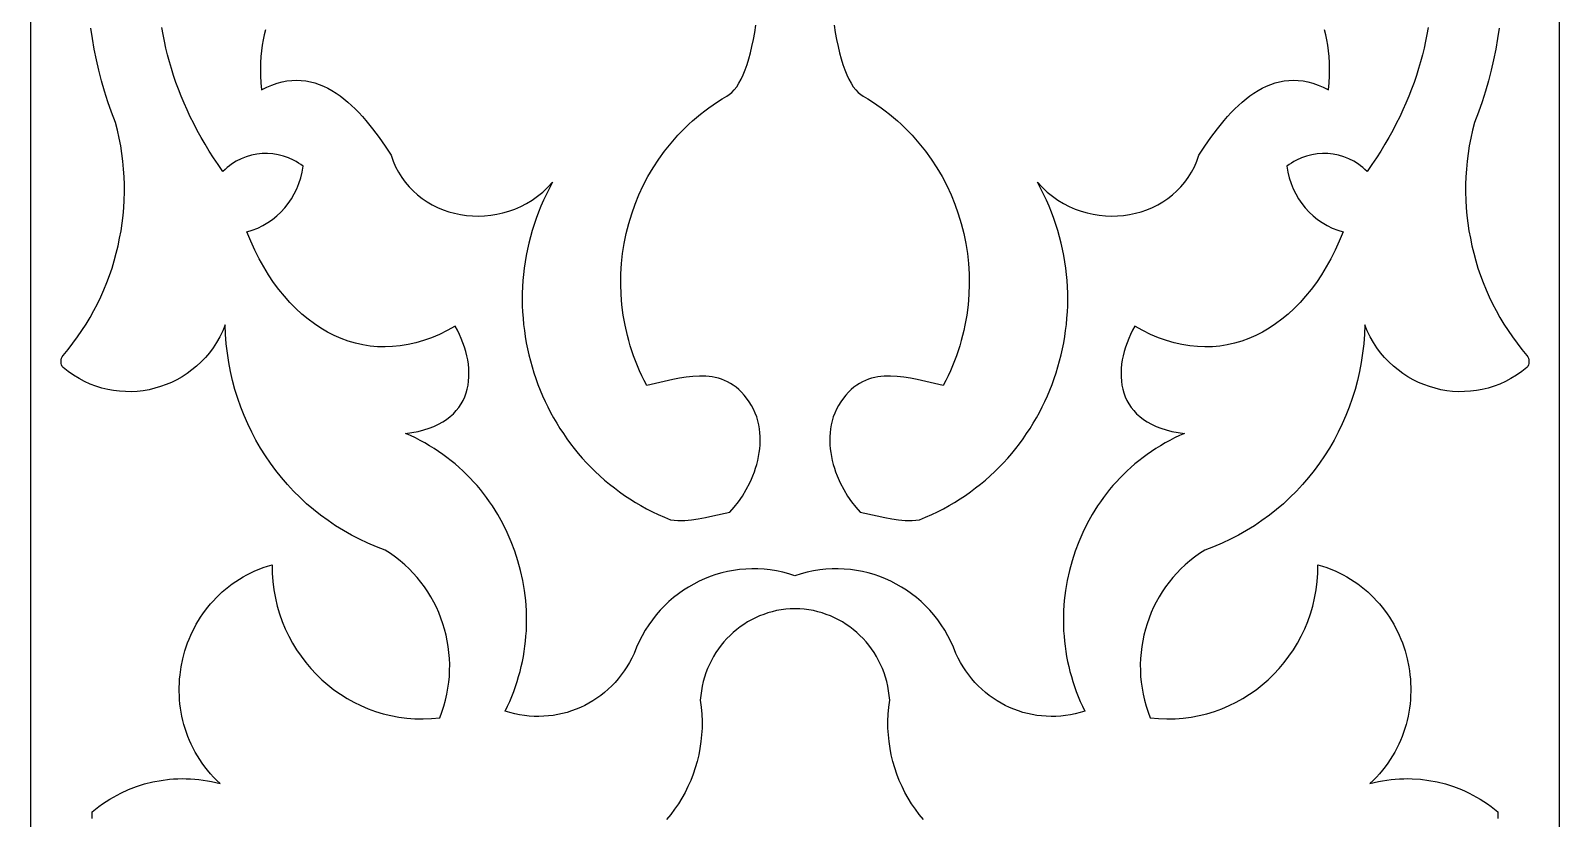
# Model space of a CAD drawing. Extents: x -345 to -255, y -146 to 454.
# Drawn here: x -345.4 to -255.4, y 61.9 to 108.3 of the extents above; entities that cross this region are included whole.
import ezdxf

# ---------------------------------------------------------------- set-up
doc = ezdxf.new("R2010")
doc.units = 0
doc.layers.get('0').update_dxf_attribs({"linetype": 'CONTINUOUS'})

msp = doc.modelspace()

# ---------------------------------------------------------------- linework, layer by layer
for points in [[(-345.424, 375.661), (-345.424, 154.427), (-345.424, -66.806)], [(-255.424, -66.806), (-255.424, 154.427), (-255.424, 375.661)], [(-341.8, 61.931), (-341.798, 62.318), (-341.599, 62.48), (-341.396, 62.635), (-341.19, 62.783), (-340.98, 62.925), (-340.766, 63.06), (-340.549, 63.188), (-340.329, 63.309), (-340.105, 63.423), (-339.651, 63.63), (-339.186, 63.809), (-338.712, 63.959), (-338.231, 64.08), (-337.744, 64.172), (-337.252, 64.235), (-337.005, 64.255), (-336.756, 64.268), (-336.508, 64.273), (-336.259, 64.271), (-336.009, 64.261), (-335.76, 64.244), (-335.51, 64.219), (-335.261, 64.186), (-335.013, 64.146), (-334.764, 64.097), (-334.517, 64.041), (-334.27, 63.978), (-334.468, 64.168), (-334.656, 64.363), (-334.835, 64.563), (-335.006, 64.767), (-335.169, 64.974), (-335.322, 65.186), (-335.467, 65.401), (-335.604, 65.619), (-335.732, 65.841), (-335.852, 66.065), (-335.963, 66.293), (-336.066, 66.522), (-336.161, 66.754), (-336.248, 66.988), (-336.326, 67.225), (-336.396, 67.462), (-336.459, 67.702), (-336.513, 67.942), (-336.559, 68.184), (-336.598, 68.427), (-336.629, 68.67), (-336.651, 68.914), (-336.666, 69.158), (-336.674, 69.402), (-336.673, 69.646), (-336.665, 69.889), (-336.65, 70.132), (-336.627, 70.374), (-336.558, 70.856), (-336.46, 71.332), (-336.333, 71.801), (-336.259, 72.032), (-336.178, 72.261), (-336.089, 72.487), (-335.994, 72.711), (-335.891, 72.931), (-335.782, 73.149), (-335.666, 73.362), (-335.543, 73.573), (-335.413, 73.779), (-335.276, 73.981), (-335.133, 74.18), (-334.983, 74.373), (-334.827, 74.562), (-334.664, 74.746), (-334.494, 74.925), (-334.318, 75.099), (-334.136, 75.268), (-333.947, 75.43), (-333.752, 75.587), (-333.551, 75.738), (-333.344, 75.882), (-333.13, 76.02), (-332.911, 76.151), (-332.685, 76.276), (-332.454, 76.393), (-332.216, 76.503), (-331.973, 76.605), (-331.723, 76.7), (-331.468, 76.786), (-331.207, 76.865), (-331.198, 76.362), (-331.163, 75.867), (-331.101, 75.38), (-331.014, 74.902), (-330.903, 74.433), (-330.768, 73.974), (-330.61, 73.526), (-330.429, 73.09), (-330.227, 72.665), (-330.005, 72.254), (-329.762, 71.856), (-329.5, 71.473), (-329.219, 71.104), (-328.92, 70.751), (-328.605, 70.415), (-328.273, 70.095), (-327.925, 69.793), (-327.562, 69.51), (-327.186, 69.245), (-326.796, 69), (-326.393, 68.776), (-325.978, 68.573), (-325.552, 68.391), (-325.115, 68.232), (-324.669, 68.096), (-324.214, 67.984), (-323.75, 67.897), (-323.279, 67.834), (-322.802, 67.798), (-322.318, 67.788), (-321.828, 67.805), (-321.335, 67.851), (-321.206, 68.194), (-321.094, 68.541), (-320.997, 68.889), (-320.917, 69.24), (-320.853, 69.591), (-320.805, 69.943), (-320.772, 70.295), (-320.754, 70.648), (-320.752, 70.999), (-320.765, 71.349), (-320.793, 71.697), (-320.836, 72.043), (-320.893, 72.386), (-320.965, 72.726), (-321.051, 73.062), (-321.151, 73.394), (-321.265, 73.722), (-321.393, 74.044), (-321.534, 74.36), (-321.69, 74.67), (-321.858, 74.973), (-322.04, 75.269), (-322.234, 75.558), (-322.442, 75.838), (-322.662, 76.109), (-322.895, 76.371), (-323.14, 76.624), (-323.397, 76.866), (-323.666, 77.098), (-323.947, 77.318), (-324.24, 77.527), (-324.545, 77.723), (-325.06, 77.917), (-325.565, 78.129), (-326.059, 78.36), (-326.541, 78.609), (-327.011, 78.876), (-327.469, 79.16), (-327.914, 79.46), (-328.347, 79.777), (-328.766, 80.11), (-329.172, 80.457), (-329.563, 80.82), (-329.941, 81.197), (-330.304, 81.587), (-330.651, 81.991), (-330.984, 82.408), (-331.301, 82.837), (-331.602, 83.278), (-331.886, 83.73), (-332.154, 84.194), (-332.405, 84.667), (-332.639, 85.151), (-332.854, 85.644), (-333.052, 86.146), (-333.232, 86.656), (-333.392, 87.175), (-333.534, 87.7), (-333.656, 88.233), (-333.758, 88.773), (-333.84, 89.318), (-333.902, 89.87), (-333.943, 90.426), (-333.963, 90.987), (-334.115, 90.626), (-334.286, 90.281), (-334.474, 89.952), (-334.679, 89.639), (-334.9, 89.343), (-335.135, 89.064), (-335.385, 88.801), (-335.648, 88.556), (-335.922, 88.329), (-336.208, 88.119), (-336.505, 87.927), (-336.81, 87.754), (-337.125, 87.598), (-337.447, 87.462), (-337.775, 87.344), (-338.11, 87.246), (-338.449, 87.167), (-338.792, 87.108), (-339.139, 87.068), (-339.487, 87.049), (-339.837, 87.05), (-340.187, 87.072), (-340.537, 87.114), (-340.885, 87.178), (-341.23, 87.263), (-341.573, 87.369), (-341.911, 87.497), (-342.245, 87.647), (-342.572, 87.82), (-342.892, 88.015), (-343.205, 88.233), (-343.509, 88.474), (-343.566, 88.54), (-343.605, 88.622), (-343.627, 88.716), (-343.632, 88.817), (-343.622, 88.918), (-343.598, 89.016), (-343.56, 89.105), (-343.509, 89.18), (-343.213, 89.535), (-342.929, 89.898), (-342.658, 90.269), (-342.399, 90.647), (-342.152, 91.032), (-341.917, 91.424), (-341.695, 91.821), (-341.486, 92.225), (-341.289, 92.635), (-341.105, 93.05), (-340.934, 93.469), (-340.776, 93.894), (-340.63, 94.323), (-340.498, 94.756), (-340.379, 95.193), (-340.272, 95.633), (-340.179, 96.076), (-340.1, 96.523), (-340.033, 96.971), (-339.98, 97.422), (-339.941, 97.875), (-339.915, 98.329), (-339.903, 98.784), (-339.904, 99.24), (-339.92, 99.697), (-339.949, 100.154), (-339.992, 100.611), (-340.049, 101.067), (-340.12, 101.523), (-340.206, 101.978), (-340.305, 102.431), (-340.419, 102.883), (-340.652, 103.496), (-340.867, 104.111), (-341.065, 104.727), (-341.244, 105.346), (-341.406, 105.966), (-341.551, 106.586), (-341.678, 107.208), (-341.788, 107.83), (-341.881, 108.452)], [(-263.156, 108.482), (-263.225, 108.08), (-263.303, 107.678), (-263.391, 107.275), (-263.489, 106.871), (-263.596, 106.467), (-263.714, 106.062), (-263.842, 105.658), (-263.98, 105.253), (-264.128, 104.848), (-264.287, 104.443), (-264.456, 104.038), (-264.635, 103.633), (-264.826, 103.228), (-265.027, 102.824), (-265.239, 102.42), (-265.462, 102.017), (-265.697, 101.614), (-265.942, 101.212), (-266.199, 100.811), (-266.467, 100.411), (-266.747, 100.011), (-266.869, 100.129), (-266.995, 100.239), (-267.125, 100.342), (-267.259, 100.439), (-267.535, 100.612), (-267.823, 100.757), (-268.121, 100.875), (-268.426, 100.965), (-268.736, 101.027), (-269.051, 101.061), (-269.367, 101.067), (-269.682, 101.045), (-269.996, 100.994), (-270.305, 100.915), (-270.609, 100.808), (-270.905, 100.672), (-271.049, 100.593), (-271.19, 100.507), (-271.329, 100.413), (-271.465, 100.313), (-271.408, 99.969), (-271.327, 99.634), (-271.223, 99.309), (-271.096, 98.995), (-270.948, 98.692), (-270.779, 98.403), (-270.59, 98.127), (-270.383, 97.867), (-270.157, 97.623), (-269.915, 97.395), (-269.656, 97.186), (-269.382, 96.997), (-269.094, 96.827), (-268.792, 96.679), (-268.477, 96.553), (-268.151, 96.451), (-268.38, 95.904), (-268.623, 95.378), (-268.88, 94.872), (-269.151, 94.388), (-269.435, 93.924), (-269.732, 93.483), (-270.041, 93.064), (-270.362, 92.667), (-270.695, 92.293), (-271.039, 91.943), (-271.393, 91.616), (-271.757, 91.314), (-272.13, 91.036), (-272.513, 90.782), (-272.904, 90.554), (-273.303, 90.352), (-273.71, 90.175), (-274.125, 90.025), (-274.546, 89.902), (-274.973, 89.806), (-275.406, 89.737), (-275.844, 89.696), (-276.288, 89.684), (-276.735, 89.7), (-277.187, 89.745), (-277.642, 89.82), (-278.1, 89.924), (-278.561, 90.059), (-279.024, 90.224), (-279.488, 90.42), (-279.954, 90.648), (-280.42, 90.907), (-280.55, 90.667), (-280.67, 90.422), (-280.779, 90.175), (-280.878, 89.925), (-280.966, 89.673), (-281.041, 89.42), (-281.105, 89.167), (-281.156, 88.914), (-281.195, 88.661), (-281.219, 88.41), (-281.23, 88.161), (-281.227, 87.915), (-281.209, 87.672), (-281.176, 87.434), (-281.127, 87.2), (-281.063, 86.971), (-280.982, 86.749), (-280.884, 86.534), (-280.768, 86.326), (-280.635, 86.125), (-280.484, 85.934), (-280.314, 85.752), (-280.125, 85.58), (-279.916, 85.419), (-279.688, 85.269), (-279.439, 85.132), (-279.17, 85.007), (-278.879, 84.895), (-278.566, 84.797), (-278.232, 84.714), (-277.875, 84.646), (-277.495, 84.595), (-277.789, 84.464), (-278.077, 84.326), (-278.36, 84.181), (-278.637, 84.029), (-278.908, 83.871), (-279.174, 83.707), (-279.434, 83.536), (-279.688, 83.359), (-279.936, 83.176), (-280.179, 82.988), (-280.415, 82.793), (-280.645, 82.594), (-280.87, 82.388), (-281.088, 82.178), (-281.3, 81.962), (-281.506, 81.742), (-281.706, 81.517), (-281.9, 81.287), (-282.087, 81.053), (-282.268, 80.814), (-282.443, 80.571), (-282.611, 80.324), (-282.928, 79.819), (-283.219, 79.299), (-283.484, 78.766), (-283.722, 78.221), (-283.933, 77.665), (-284.117, 77.099), (-284.272, 76.525), (-284.4, 75.943), (-284.5, 75.355), (-284.571, 74.763), (-284.612, 74.166), (-284.625, 73.567), (-284.608, 72.967), (-284.588, 72.666), (-284.56, 72.366), (-284.526, 72.066), (-284.483, 71.766), (-284.433, 71.467), (-284.375, 71.168), (-284.309, 70.871), (-284.236, 70.574), (-284.154, 70.278), (-284.065, 69.984), (-283.968, 69.691), (-283.863, 69.4), (-283.75, 69.11), (-283.629, 68.822), (-283.5, 68.537), (-283.363, 68.253), (-283.645, 68.165), (-283.929, 68.092), (-284.213, 68.032), (-284.497, 67.987), (-284.782, 67.955), (-285.066, 67.937), (-285.349, 67.933), (-285.631, 67.941), (-285.911, 67.963), (-286.189, 67.997), (-286.465, 68.044), (-286.737, 68.104), (-287.006, 68.176), (-287.272, 68.26), (-287.533, 68.356), (-287.79, 68.464), (-288.042, 68.584), (-288.289, 68.714), (-288.529, 68.856), (-288.764, 69.01), (-288.992, 69.174), (-289.213, 69.348), (-289.427, 69.533), (-289.632, 69.729), (-289.83, 69.935), (-290.019, 70.15), (-290.199, 70.376), (-290.369, 70.611), (-290.53, 70.855), (-290.68, 71.109), (-290.82, 71.371), (-290.949, 71.643), (-291.091, 72.002), (-291.249, 72.35), (-291.422, 72.686), (-291.609, 73.011), (-291.81, 73.323), (-292.025, 73.624), (-292.252, 73.911), (-292.492, 74.186), (-292.743, 74.448), (-293.006, 74.696), (-293.278, 74.931), (-293.561, 75.151), (-293.853, 75.358), (-294.154, 75.55), (-294.463, 75.727), (-294.78, 75.889), (-295.104, 76.036), (-295.434, 76.167), (-295.771, 76.282), (-296.112, 76.381), (-296.459, 76.464), (-296.809, 76.53), (-297.164, 76.579), (-297.521, 76.611), (-297.881, 76.625), (-298.243, 76.622), (-298.606, 76.6), (-298.97, 76.56), (-299.335, 76.501), (-299.699, 76.424), (-300.062, 76.327), (-300.424, 76.211), (-300.785, 76.327), (-301.148, 76.424), (-301.512, 76.501), (-301.877, 76.56), (-302.241, 76.6), (-302.604, 76.622), (-302.966, 76.625), (-303.326, 76.611), (-303.683, 76.579), (-304.038, 76.53), (-304.388, 76.464), (-304.735, 76.381), (-305.076, 76.282), (-305.413, 76.167), (-305.743, 76.036), (-306.067, 75.889), (-306.384, 75.727), (-306.693, 75.55), (-306.994, 75.358), (-307.286, 75.151), (-307.569, 74.931), (-307.842, 74.696), (-308.104, 74.448), (-308.355, 74.186), (-308.595, 73.911), (-308.822, 73.624), (-309.037, 73.323), (-309.238, 73.011), (-309.425, 72.686), (-309.598, 72.35), (-309.756, 72.002), (-309.898, 71.643), (-310.027, 71.371), (-310.167, 71.109), (-310.317, 70.855), (-310.478, 70.611), (-310.648, 70.376), (-310.828, 70.15), (-311.017, 69.935), (-311.215, 69.729), (-311.42, 69.533), (-311.634, 69.348), (-311.855, 69.174), (-312.083, 69.01), (-312.318, 68.856), (-312.558, 68.714), (-312.805, 68.584), (-313.057, 68.464), (-313.314, 68.356), (-313.575, 68.26), (-313.841, 68.176), (-314.11, 68.104), (-314.383, 68.044), (-314.658, 67.997), (-314.936, 67.963), (-315.216, 67.941), (-315.498, 67.933), (-315.781, 67.937), (-316.065, 67.955), (-316.35, 67.987), (-316.634, 68.032), (-316.919, 68.092), (-317.202, 68.165), (-317.484, 68.253), (-317.347, 68.537), (-317.218, 68.822), (-317.097, 69.11), (-316.984, 69.4), (-316.879, 69.691), (-316.782, 69.984), (-316.693, 70.278), (-316.611, 70.574), (-316.538, 70.871), (-316.472, 71.168), (-316.414, 71.467), (-316.364, 71.766), (-316.321, 72.066), (-316.287, 72.366), (-316.259, 72.666), (-316.239, 72.967), (-316.222, 73.567), (-316.235, 74.166), (-316.276, 74.763), (-316.347, 75.355), (-316.447, 75.943), (-316.575, 76.525), (-316.73, 77.099), (-316.914, 77.665), (-317.125, 78.221), (-317.363, 78.766), (-317.628, 79.299), (-317.919, 79.819), (-318.236, 80.324), (-318.404, 80.571), (-318.579, 80.814), (-318.76, 81.053), (-318.947, 81.287), (-319.141, 81.517), (-319.341, 81.742), (-319.547, 81.962), (-319.759, 82.178), (-319.977, 82.388), (-320.202, 82.594), (-320.432, 82.793), (-320.669, 82.988), (-320.911, 83.176), (-321.159, 83.359), (-321.413, 83.536), (-321.673, 83.707), (-321.939, 83.871), (-322.21, 84.029), (-322.487, 84.181), (-322.77, 84.326), (-323.058, 84.464), (-323.352, 84.595), (-322.972, 84.646), (-322.615, 84.714), (-322.281, 84.797), (-321.968, 84.895), (-321.677, 85.007), (-321.408, 85.132), (-321.159, 85.269), (-320.931, 85.419), (-320.722, 85.58), (-320.533, 85.752), (-320.363, 85.934), (-320.212, 86.125), (-320.079, 86.326), (-319.964, 86.534), (-319.865, 86.749), (-319.784, 86.971), (-319.72, 87.2), (-319.671, 87.434), (-319.638, 87.672), (-319.62, 87.915), (-319.617, 88.161), (-319.628, 88.41), (-319.652, 88.661), (-319.691, 88.914), (-319.742, 89.167), (-319.806, 89.42), (-319.881, 89.673), (-319.969, 89.925), (-320.068, 90.175), (-320.177, 90.422), (-320.297, 90.667), (-320.427, 90.907), (-320.893, 90.648), (-321.359, 90.42), (-321.823, 90.224), (-322.286, 90.059), (-322.747, 89.924), (-323.205, 89.82), (-323.66, 89.745), (-324.112, 89.7), (-324.559, 89.684), (-325.003, 89.696), (-325.441, 89.737), (-325.874, 89.806), (-326.301, 89.902), (-326.722, 90.025), (-327.137, 90.175), (-327.544, 90.352), (-327.943, 90.554), (-328.334, 90.782), (-328.717, 91.036), (-329.09, 91.314), (-329.455, 91.616), (-329.809, 91.943), (-330.152, 92.293), (-330.485, 92.667), (-330.806, 93.064), (-331.115, 93.483), (-331.412, 93.924), (-331.696, 94.388), (-331.967, 94.872), (-332.224, 95.378), (-332.467, 95.904), (-332.696, 96.451), (-332.37, 96.553), (-332.055, 96.679), (-331.753, 96.827), (-331.465, 96.997), (-331.191, 97.186), (-330.932, 97.395), (-330.69, 97.623), (-330.464, 97.867), (-330.257, 98.127), (-330.068, 98.403), (-329.899, 98.692), (-329.751, 98.995), (-329.624, 99.309), (-329.52, 99.634), (-329.439, 99.969), (-329.382, 100.313), (-329.518, 100.413), (-329.657, 100.507), (-329.798, 100.593), (-329.942, 100.672), (-330.238, 100.808), (-330.542, 100.915), (-330.851, 100.994), (-331.165, 101.045), (-331.48, 101.067), (-331.796, 101.061), (-332.111, 101.027), (-332.421, 100.965), (-332.726, 100.875), (-333.024, 100.757), (-333.312, 100.612), (-333.588, 100.439), (-333.722, 100.342), (-333.852, 100.239), (-333.978, 100.129), (-334.1, 100.011), (-334.38, 100.411), (-334.648, 100.811), (-334.905, 101.212), (-335.15, 101.614), (-335.385, 102.017), (-335.608, 102.42), (-335.82, 102.824), (-336.021, 103.228), (-336.212, 103.633), (-336.391, 104.038), (-336.561, 104.443), (-336.719, 104.848), (-336.867, 105.253), (-337.005, 105.658), (-337.133, 106.062), (-337.251, 106.467), (-337.358, 106.871), (-337.456, 107.275), (-337.544, 107.678), (-337.622, 108.08), (-337.691, 108.482)], [(-331.588, 108.345), (-331.669, 108.06), (-331.738, 107.76), (-331.794, 107.446), (-331.838, 107.117), (-331.868, 106.772), (-331.887, 106.412), (-331.892, 106.035), (-331.885, 105.642), (-331.866, 105.233), (-331.834, 104.807), (-331.523, 104.964), (-331.217, 105.095), (-330.917, 105.2), (-330.621, 105.28), (-330.33, 105.337), (-330.044, 105.37), (-329.762, 105.381), (-329.486, 105.371), (-329.214, 105.34), (-328.947, 105.29), (-328.685, 105.221), (-328.427, 105.134), (-328.174, 105.03), (-327.925, 104.91), (-327.681, 104.775), (-327.442, 104.625), (-327.207, 104.462), (-326.976, 104.286), (-326.75, 104.098), (-326.529, 103.899), (-326.311, 103.69), (-326.098, 103.472), (-325.89, 103.245), (-325.685, 103.011), (-325.289, 102.524), (-324.909, 102.018), (-324.546, 101.498), (-324.199, 100.973), (-324.078, 100.62), (-323.934, 100.284), (-323.767, 99.964), (-323.578, 99.662), (-323.37, 99.377), (-323.144, 99.109), (-322.9, 98.86), (-322.639, 98.628), (-322.364, 98.416), (-322.075, 98.222), (-321.773, 98.048), (-321.46, 97.893), (-321.137, 97.758), (-320.805, 97.643), (-320.465, 97.548), (-320.119, 97.475), (-319.767, 97.422), (-319.411, 97.391), (-319.053, 97.381), (-318.693, 97.394), (-318.333, 97.429), (-317.973, 97.487), (-317.616, 97.567), (-317.262, 97.671), (-316.912, 97.799), (-316.568, 97.95), (-316.231, 98.125), (-315.902, 98.326), (-315.583, 98.55), (-315.274, 98.801), (-314.977, 99.076), (-314.693, 99.377), (-314.88, 99.029), (-315.057, 98.678), (-315.224, 98.325), (-315.379, 97.969), (-315.524, 97.611), (-315.659, 97.251), (-315.783, 96.889), (-315.896, 96.526), (-316, 96.161), (-316.093, 95.795), (-316.176, 95.428), (-316.248, 95.06), (-316.311, 94.691), (-316.364, 94.322), (-316.407, 93.953), (-316.44, 93.583), (-316.463, 93.214), (-316.476, 92.845), (-316.48, 92.477), (-316.475, 92.109), (-316.459, 91.742), (-316.435, 91.376), (-316.401, 91.012), (-316.357, 90.648), (-316.305, 90.287), (-316.243, 89.927), (-316.172, 89.57), (-316.092, 89.214), (-316.003, 88.861), (-315.905, 88.511), (-315.798, 88.163), (-315.683, 87.819), (-315.559, 87.477), (-315.426, 87.139), (-315.285, 86.805), (-315.135, 86.474), (-314.976, 86.147), (-314.81, 85.825), (-314.635, 85.506), (-314.451, 85.192), (-314.26, 84.883), (-314.06, 84.579), (-313.853, 84.28), (-313.637, 83.986), (-313.414, 83.698), (-313.182, 83.415), (-312.943, 83.138), (-312.697, 82.867), (-312.442, 82.603), (-312.18, 82.345), (-311.911, 82.093), (-311.634, 81.848), (-311.349, 81.611), (-311.058, 81.38), (-310.759, 81.157), (-310.453, 80.942), (-310.14, 80.734), (-309.819, 80.534), (-309.492, 80.342), (-309.158, 80.159), (-308.817, 79.984), (-308.47, 79.818), (-308.115, 79.661), (-307.754, 79.513), (-307.536, 79.49), (-307.324, 79.475), (-307.118, 79.47), (-306.916, 79.473), (-306.517, 79.501), (-306.117, 79.557), (-305.702, 79.635), (-305.261, 79.732), (-304.254, 79.967), (-304.001, 80.245), (-303.753, 80.56), (-303.514, 80.907), (-303.289, 81.283), (-303.082, 81.683), (-302.987, 81.892), (-302.898, 82.105), (-302.815, 82.323), (-302.74, 82.544), (-302.673, 82.769), (-302.614, 82.997), (-302.564, 83.228), (-302.524, 83.46), (-302.493, 83.694), (-302.474, 83.929), (-302.465, 84.165), (-302.468, 84.401), (-302.484, 84.636), (-302.512, 84.871), (-302.554, 85.104), (-302.61, 85.336), (-302.68, 85.566), (-302.765, 85.793), (-302.866, 86.017), (-302.984, 86.237), (-303.117, 86.454), (-303.269, 86.666), (-303.419, 86.851), (-303.573, 87.019), (-303.731, 87.171), (-303.893, 87.307), (-304.058, 87.429), (-304.227, 87.537), (-304.399, 87.63), (-304.573, 87.711), (-304.751, 87.78), (-304.931, 87.837), (-305.114, 87.883), (-305.298, 87.918), (-305.485, 87.944), (-305.673, 87.96), (-305.863, 87.968), (-306.055, 87.968), (-306.441, 87.947), (-306.83, 87.902), (-307.221, 87.838), (-307.611, 87.761), (-308.387, 87.585), (-309.143, 87.414), (-309.293, 87.7), (-309.435, 87.988), (-309.569, 88.278), (-309.696, 88.57), (-309.814, 88.864), (-309.925, 89.159), (-310.028, 89.455), (-310.124, 89.753), (-310.211, 90.052), (-310.291, 90.351), (-310.429, 90.954), (-310.536, 91.559), (-310.614, 92.165), (-310.663, 92.772), (-310.682, 93.378), (-310.673, 93.983), (-310.635, 94.585), (-310.57, 95.183), (-310.477, 95.776), (-310.356, 96.363), (-310.209, 96.944), (-310.035, 97.516), (-309.834, 98.08), (-309.608, 98.634), (-309.355, 99.176), (-309.078, 99.706), (-308.775, 100.223), (-308.448, 100.726), (-308.096, 101.214), (-307.72, 101.685), (-307.321, 102.139), (-306.898, 102.574), (-306.678, 102.785), (-306.452, 102.99), (-306.22, 103.191), (-305.983, 103.386), (-305.741, 103.575), (-305.492, 103.759), (-305.238, 103.938), (-304.979, 104.111), (-304.714, 104.277), (-304.444, 104.438), (-304.29, 104.532), (-304.14, 104.656), (-303.996, 104.81), (-303.857, 104.993), (-303.723, 105.203), (-303.595, 105.44), (-303.473, 105.702), (-303.357, 105.99), (-303.247, 106.302), (-303.143, 106.637), (-303.046, 106.995), (-302.956, 107.373), (-302.872, 107.772), (-302.795, 108.191), (-302.726, 108.629)], [(-298.121, 108.629), (-298.052, 108.191), (-297.975, 107.772), (-297.892, 107.373), (-297.801, 106.995), (-297.704, 106.637), (-297.6, 106.302), (-297.49, 105.99), (-297.374, 105.702), (-297.252, 105.44), (-297.124, 105.203), (-296.99, 104.993), (-296.851, 104.81), (-296.707, 104.656), (-296.557, 104.532), (-296.403, 104.438), (-296.133, 104.277), (-295.868, 104.111), (-295.609, 103.938), (-295.355, 103.759), (-295.106, 103.575), (-294.864, 103.386), (-294.627, 103.191), (-294.395, 102.99), (-294.169, 102.785), (-293.949, 102.574), (-293.526, 102.139), (-293.127, 101.685), (-292.751, 101.214), (-292.399, 100.726), (-292.072, 100.223), (-291.769, 99.706), (-291.492, 99.176), (-291.24, 98.634), (-291.013, 98.08), (-290.812, 97.516), (-290.638, 96.944), (-290.491, 96.363), (-290.37, 95.776), (-290.277, 95.183), (-290.212, 94.585), (-290.174, 93.983), (-290.165, 93.378), (-290.185, 92.772), (-290.233, 92.165), (-290.311, 91.559), (-290.418, 90.954), (-290.483, 90.652), (-290.556, 90.351), (-290.636, 90.052), (-290.724, 89.753), (-290.819, 89.455), (-290.922, 89.159), (-291.033, 88.864), (-291.151, 88.57), (-291.278, 88.278), (-291.412, 87.988), (-291.554, 87.7), (-291.704, 87.414), (-292.46, 87.585), (-293.236, 87.761), (-293.626, 87.838), (-294.017, 87.902), (-294.406, 87.947), (-294.792, 87.968), (-294.984, 87.968), (-295.174, 87.96), (-295.362, 87.944), (-295.549, 87.918), (-295.733, 87.883), (-295.916, 87.837), (-296.096, 87.78), (-296.274, 87.711), (-296.448, 87.63), (-296.62, 87.537), (-296.789, 87.429), (-296.954, 87.307), (-297.116, 87.171), (-297.274, 87.019), (-297.428, 86.851), (-297.578, 86.666), (-297.73, 86.454), (-297.863, 86.237), (-297.981, 86.017), (-298.082, 85.793), (-298.167, 85.566), (-298.237, 85.336), (-298.293, 85.104), (-298.335, 84.871), (-298.363, 84.636), (-298.379, 84.401), (-298.382, 84.165), (-298.373, 83.929), (-298.354, 83.694), (-298.323, 83.46), (-298.283, 83.228), (-298.233, 82.997), (-298.174, 82.769), (-298.107, 82.544), (-298.032, 82.323), (-297.95, 82.105), (-297.765, 81.683), (-297.558, 81.283), (-297.333, 80.907), (-297.094, 80.56), (-296.846, 80.245), (-296.593, 79.967), (-295.586, 79.732), (-295.145, 79.635), (-294.73, 79.557), (-294.33, 79.501), (-294.131, 79.483), (-293.931, 79.473), (-293.729, 79.47), (-293.523, 79.475), (-293.311, 79.49), (-293.093, 79.513), (-292.732, 79.661), (-292.378, 79.818), (-292.03, 79.984), (-291.689, 80.159), (-291.355, 80.342), (-291.028, 80.534), (-290.708, 80.734), (-290.394, 80.942), (-290.088, 81.157), (-289.789, 81.38), (-289.498, 81.611), (-289.213, 81.848), (-288.936, 82.093), (-288.667, 82.345), (-288.405, 82.603), (-288.151, 82.867), (-287.904, 83.138), (-287.665, 83.415), (-287.433, 83.698), (-287.21, 83.986), (-286.994, 84.28), (-286.787, 84.579), (-286.587, 84.883), (-286.396, 85.192), (-286.212, 85.506), (-286.037, 85.825), (-285.871, 86.147), (-285.712, 86.474), (-285.562, 86.805), (-285.421, 87.139), (-285.288, 87.477), (-285.164, 87.819), (-285.049, 88.163), (-284.942, 88.511), (-284.844, 88.861), (-284.755, 89.214), (-284.675, 89.57), (-284.604, 89.927), (-284.542, 90.287), (-284.49, 90.648), (-284.446, 91.012), (-284.412, 91.376), (-284.388, 91.742), (-284.372, 92.109), (-284.367, 92.477), (-284.371, 92.845), (-284.384, 93.214), (-284.407, 93.583), (-284.44, 93.953), (-284.483, 94.322), (-284.536, 94.691), (-284.599, 95.06), (-284.671, 95.428), (-284.754, 95.795), (-284.847, 96.161), (-284.951, 96.526), (-285.064, 96.889), (-285.188, 97.251), (-285.323, 97.611), (-285.468, 97.969), (-285.623, 98.325), (-285.79, 98.678), (-285.967, 99.029), (-286.154, 99.377), (-285.87, 99.076), (-285.573, 98.801), (-285.264, 98.55), (-284.945, 98.326), (-284.616, 98.125), (-284.279, 97.95), (-283.935, 97.799), (-283.585, 97.671), (-283.231, 97.567), (-282.874, 97.487), (-282.514, 97.429), (-282.154, 97.394), (-281.794, 97.381), (-281.436, 97.391), (-281.08, 97.422), (-280.729, 97.475), (-280.382, 97.548), (-280.042, 97.643), (-279.71, 97.758), (-279.387, 97.893), (-279.074, 98.048), (-278.772, 98.222), (-278.483, 98.416), (-278.208, 98.628), (-277.947, 98.86), (-277.703, 99.109), (-277.477, 99.377), (-277.269, 99.662), (-277.081, 99.964), (-276.914, 100.284), (-276.769, 100.62), (-276.648, 100.973), (-276.301, 101.498), (-275.938, 102.018), (-275.558, 102.524), (-275.162, 103.011), (-274.958, 103.245), (-274.749, 103.472), (-274.536, 103.69), (-274.319, 103.899), (-274.097, 104.098), (-273.871, 104.286), (-273.64, 104.462), (-273.405, 104.625), (-273.166, 104.775), (-272.922, 104.91), (-272.673, 105.03), (-272.42, 105.134), (-272.163, 105.221), (-271.9, 105.29), (-271.633, 105.34), (-271.361, 105.371), (-271.085, 105.381), (-270.803, 105.37), (-270.517, 105.337), (-270.226, 105.28), (-269.93, 105.2), (-269.63, 105.095), (-269.324, 104.964), (-269.013, 104.807), (-268.981, 105.233), (-268.962, 105.642), (-268.955, 106.035), (-268.96, 106.412), (-268.979, 106.772), (-269.01, 107.117), (-269.053, 107.446), (-269.109, 107.76), (-269.178, 108.06), (-269.259, 108.345)], [(-258.966, 108.452), (-259.059, 107.83), (-259.169, 107.208), (-259.296, 106.586), (-259.441, 105.966), (-259.603, 105.346), (-259.782, 104.727), (-259.98, 104.111), (-260.195, 103.496), (-260.428, 102.883), (-260.542, 102.431), (-260.642, 101.978), (-260.727, 101.523), (-260.798, 101.067), (-260.855, 100.611), (-260.898, 100.154), (-260.927, 99.697), (-260.943, 99.24), (-260.944, 98.784), (-260.932, 98.329), (-260.906, 97.875), (-260.867, 97.422), (-260.814, 96.971), (-260.747, 96.523), (-260.668, 96.076), (-260.575, 95.633), (-260.468, 95.193), (-260.349, 94.756), (-260.217, 94.323), (-260.071, 93.894), (-259.913, 93.469), (-259.742, 93.05), (-259.558, 92.635), (-259.361, 92.225), (-259.152, 91.821), (-258.93, 91.424), (-258.695, 91.032), (-258.448, 90.647), (-258.189, 90.269), (-257.918, 89.898), (-257.634, 89.535), (-257.338, 89.18), (-257.287, 89.105), (-257.249, 89.016), (-257.225, 88.918), (-257.215, 88.817), (-257.22, 88.716), (-257.242, 88.622), (-257.281, 88.54), (-257.338, 88.474), (-257.642, 88.233), (-257.955, 88.015), (-258.275, 87.82), (-258.602, 87.647), (-258.936, 87.497), (-259.274, 87.369), (-259.617, 87.263), (-259.962, 87.178), (-260.31, 87.114), (-260.66, 87.072), (-261.01, 87.05), (-261.36, 87.049), (-261.709, 87.068), (-262.055, 87.108), (-262.398, 87.167), (-262.737, 87.246), (-263.072, 87.344), (-263.4, 87.462), (-263.722, 87.598), (-264.037, 87.754), (-264.342, 87.927), (-264.639, 88.119), (-264.925, 88.329), (-265.199, 88.556), (-265.462, 88.801), (-265.712, 89.064), (-265.947, 89.343), (-266.168, 89.639), (-266.373, 89.952), (-266.561, 90.281), (-266.732, 90.626), (-266.884, 90.987), (-266.904, 90.426), (-266.945, 89.87), (-267.007, 89.318), (-267.089, 88.773), (-267.191, 88.233), (-267.313, 87.7), (-267.455, 87.175), (-267.616, 86.656), (-267.795, 86.146), (-267.993, 85.644), (-268.208, 85.151), (-268.442, 84.667), (-268.693, 84.194), (-268.961, 83.73), (-269.245, 83.278), (-269.546, 82.837), (-269.863, 82.408), (-270.196, 81.991), (-270.544, 81.587), (-270.906, 81.197), (-271.284, 80.82), (-271.675, 80.457), (-272.081, 80.11), (-272.5, 79.777), (-272.933, 79.46), (-273.378, 79.16), (-273.836, 78.876), (-274.306, 78.609), (-274.788, 78.36), (-275.282, 78.129), (-275.787, 77.917), (-276.302, 77.723), (-276.607, 77.527), (-276.9, 77.318), (-277.181, 77.098), (-277.45, 76.866), (-277.707, 76.624), (-277.952, 76.371), (-278.185, 76.109), (-278.405, 75.838), (-278.613, 75.558), (-278.807, 75.269), (-278.989, 74.973), (-279.157, 74.67), (-279.313, 74.36), (-279.454, 74.044), (-279.582, 73.722), (-279.696, 73.394), (-279.796, 73.062), (-279.883, 72.726), (-279.954, 72.386), (-280.012, 72.043), (-280.054, 71.697), (-280.082, 71.349), (-280.095, 70.999), (-280.093, 70.648), (-280.075, 70.295), (-280.043, 69.943), (-279.994, 69.591), (-279.93, 69.24), (-279.85, 68.889), (-279.754, 68.541), (-279.641, 68.194), (-279.512, 67.851), (-279.019, 67.805), (-278.529, 67.788), (-278.046, 67.798), (-277.568, 67.834), (-277.097, 67.897), (-276.633, 67.984), (-276.178, 68.096), (-275.732, 68.232), (-275.295, 68.391), (-274.869, 68.573), (-274.454, 68.776), (-274.052, 69), (-273.661, 69.245), (-273.285, 69.51), (-272.922, 69.793), (-272.574, 70.095), (-272.242, 70.415), (-271.927, 70.751), (-271.628, 71.104), (-271.347, 71.473), (-271.085, 71.856), (-270.842, 72.254), (-270.62, 72.665), (-270.418, 73.09), (-270.237, 73.526), (-270.079, 73.974), (-269.944, 74.433), (-269.833, 74.902), (-269.746, 75.38), (-269.684, 75.867), (-269.649, 76.362), (-269.64, 76.865), (-269.379, 76.786), (-269.124, 76.7), (-268.874, 76.605), (-268.631, 76.503), (-268.393, 76.393), (-268.162, 76.276), (-267.936, 76.151), (-267.717, 76.02), (-267.503, 75.882), (-267.296, 75.738), (-267.095, 75.587), (-266.9, 75.43), (-266.711, 75.268), (-266.529, 75.099), (-266.353, 74.925), (-266.183, 74.746), (-266.02, 74.562), (-265.864, 74.373), (-265.714, 74.18), (-265.571, 73.981), (-265.434, 73.779), (-265.304, 73.573), (-265.181, 73.362), (-265.065, 73.149), (-264.956, 72.931), (-264.853, 72.711), (-264.758, 72.487), (-264.669, 72.261), (-264.588, 72.032), (-264.514, 71.801), (-264.387, 71.332), (-264.289, 70.856), (-264.251, 70.616), (-264.22, 70.374), (-264.197, 70.132), (-264.182, 69.889), (-264.174, 69.646), (-264.173, 69.402), (-264.181, 69.158), (-264.196, 68.914), (-264.219, 68.67), (-264.249, 68.427), (-264.288, 68.184), (-264.334, 67.942), (-264.388, 67.702), (-264.451, 67.462), (-264.521, 67.225), (-264.599, 66.988), (-264.686, 66.754), (-264.781, 66.522), (-264.884, 66.293), (-264.995, 66.065), (-265.115, 65.841), (-265.243, 65.619), (-265.38, 65.401), (-265.525, 65.186), (-265.679, 64.974), (-265.841, 64.767), (-266.012, 64.563), (-266.191, 64.363), (-266.379, 64.168), (-266.577, 63.978), (-266.33, 64.041), (-266.083, 64.097), (-265.834, 64.146), (-265.586, 64.186), (-265.337, 64.219), (-265.087, 64.244), (-264.838, 64.261), (-264.588, 64.271), (-264.339, 64.273), (-264.091, 64.268), (-263.595, 64.235), (-263.103, 64.172), (-262.616, 64.08), (-262.135, 63.959), (-261.661, 63.809), (-261.196, 63.63), (-260.968, 63.53), (-260.742, 63.423), (-260.519, 63.309), (-260.298, 63.188), (-260.081, 63.06), (-259.868, 62.925), (-259.657, 62.783), (-259.451, 62.635), (-259.248, 62.48), (-259.049, 62.318), (-259.047, 61.931)], [(-292.861, 61.866), (-293.107, 62.165), (-293.339, 62.475), (-293.558, 62.796), (-293.762, 63.126), (-293.951, 63.466), (-294.124, 63.814), (-294.283, 64.171), (-294.425, 64.535), (-294.552, 64.906), (-294.662, 65.284), (-294.755, 65.668), (-294.83, 66.057), (-294.889, 66.451), (-294.929, 66.849), (-294.951, 67.252), (-294.954, 67.657), (-294.938, 68.066), (-294.903, 68.476), (-294.849, 68.889), (-294.873, 69.169), (-294.91, 69.445), (-294.96, 69.717), (-295.022, 69.984), (-295.096, 70.245), (-295.181, 70.502), (-295.277, 70.752), (-295.385, 70.997), (-295.503, 71.235), (-295.631, 71.467), (-295.77, 71.692), (-295.918, 71.91), (-296.075, 72.12), (-296.242, 72.322), (-296.417, 72.516), (-296.6, 72.702), (-296.792, 72.879), (-296.991, 73.047), (-297.198, 73.205), (-297.412, 73.354), (-297.633, 73.493), (-297.861, 73.622), (-298.094, 73.74), (-298.334, 73.847), (-298.579, 73.943), (-298.829, 74.028), (-299.084, 74.101), (-299.344, 74.162), (-299.608, 74.21), (-299.876, 74.246), (-300.148, 74.268), (-300.424, 74.277), (-300.699, 74.268), (-300.971, 74.246), (-301.239, 74.21), (-301.503, 74.162), (-301.763, 74.101), (-302.018, 74.028), (-302.268, 73.943), (-302.513, 73.847), (-302.753, 73.74), (-302.987, 73.622), (-303.214, 73.493), (-303.435, 73.354), (-303.649, 73.205), (-303.856, 73.047), (-304.055, 72.879), (-304.247, 72.702), (-304.43, 72.516), (-304.605, 72.322), (-304.772, 72.12), (-304.929, 71.91), (-305.077, 71.692), (-305.216, 71.467), (-305.344, 71.235), (-305.462, 70.997), (-305.57, 70.752), (-305.666, 70.502), (-305.752, 70.245), (-305.825, 69.984), (-305.887, 69.717), (-305.937, 69.445), (-305.974, 69.169), (-305.998, 68.889), (-305.944, 68.476), (-305.909, 68.066), (-305.893, 67.657), (-305.896, 67.252), (-305.918, 66.849), (-305.958, 66.451), (-306.017, 66.057), (-306.092, 65.668), (-306.185, 65.284), (-306.295, 64.906), (-306.422, 64.535), (-306.564, 64.171), (-306.723, 63.814), (-306.896, 63.466), (-307.085, 63.126), (-307.289, 62.796), (-307.508, 62.475), (-307.74, 62.165), (-307.986, 61.866)]]:
    msp.add_lwpolyline(points)

doc.saveas('drawing.dxf')
